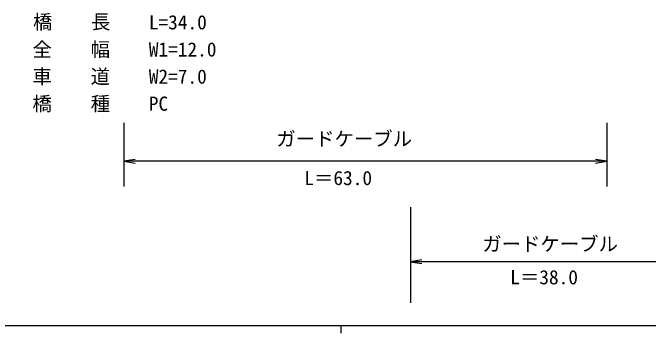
# Model space of a CAD drawing. Units: millimetres, scale not verified. Extents: x 40000 to 680000, y 20000 to 380000.
# Drawn here: x 125678 to 207638, y 204000 to 245352 of the extents above; entities that cross this region are included whole.
import ezdxf
from ezdxf.enums import TextEntityAlignment as Align

# ---------------------------------------------------------------- set-up
doc = ezdxf.new("R2010")
doc.units = ezdxf.units.MM
doc.header["$LTSCALE"] = 1000
doc.layers.add('M-STR-STR1', color=1, linetype='Continuous')
doc.layers.add('M-STR-STR3', color=7, linetype='Continuous', lineweight=25)
doc.layers.add('M-TTL-BAND', color=7, linetype='Continuous', lineweight=25)
doc.styles.add('ＭＳ ゴシック', font='')
doc.styles.get('ＭＳ ゴシック').set_extended_font_data('MS Gothic')

# ---------------------------------------------------------------- blocks, each defined once
blk = doc.blocks.new('open_arrow')
at = {"color": 0, "linetype": 'Continuous', "lineweight": -2}
blk.add_lwpolyline([(7.5, 1.25), (0, 0), (7.5, -1.25)], dxfattribs=at)

msp = doc.modelspace()

# ---------------------------------------------------------------- linework, layer by layer
at = {"layer": 'M-STR-STR3'}
for p, q in [((140020, 231159), (140020, 222946)), ((202279, 231159), (202279, 222946)), ((202279, 226193), (140020, 226193)), ((176973, 220271), (176973, 207919)), ((213878, 213238), (176973, 213238))]:
    msp.add_line(p, q, dxfattribs=at)
at = {"layer": 'M-TTL-BAND'}
for p, q in [((40000, 205000), (579000, 205000)), ((168000, 205000), (168000, 204000))]:
    msp.add_line(p, q, dxfattribs=at)

# ---------------------------------------------------------------- block references
at = {"layer": 'M-STR-STR3', "xscale": 193, "yscale": 193}
for p in [(140020, 226193), (176973, 213238)]:
    msp.add_blockref('open_arrow', p, dxfattribs=at)
at = {"layer": 'M-STR-STR3', "xscale": 193, "yscale": 193, "rotation": 180}
msp.add_blockref('open_arrow', (202279, 226193), dxfattribs=at)

# ---------------------------------------------------------------- texts
at = {"layer": 'M-STR-STR1', "style": 'ＭＳ ゴシック'}
for s, p in [('橋\u3000  長', (128294, 242702)), ('L=34.0', (143226, 242650)), ('全\u3000\u3000幅', (128226, 239150)), ('W1=12.0', (143226, 239150)), ('車\u3000\u3000道', (128226, 235650)), ('W2=7.0', (143226, 235650)), ('橋\u3000\u3000種', (128226, 232150)), ('PC', (143226, 232150))]:
    msp.add_text(s, height=1833, dxfattribs=at).set_placement(p, align=Align.BOTTOM_LEFT)
at = {"layer": 'M-STR-STR3', "style": 'ＭＳ ゴシック'}
for s, p in [('ガードケーブル', (159672, 227617)), ('L＝63.0', (163283, 222564)), ('ガードケーブル', (186224, 214055)), ('L＝38.0', (189835, 209765))]:
    msp.add_text(s, height=1833, dxfattribs=at).set_placement(p, align=Align.BOTTOM_LEFT)

doc.saveas('drawing.dxf')
